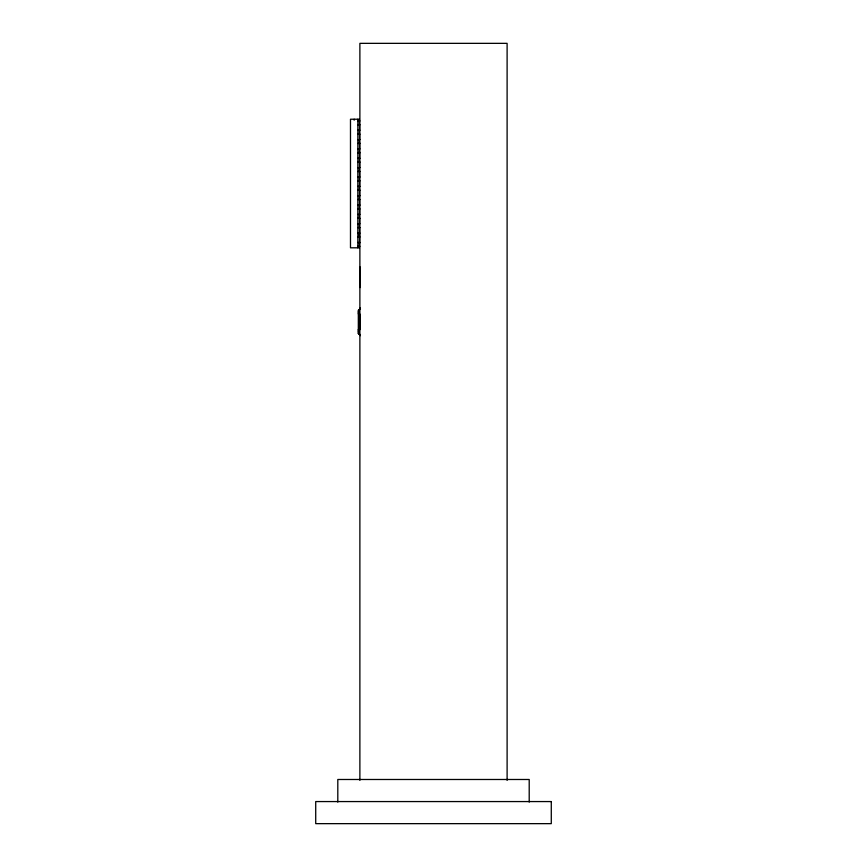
<?xml version="1.0" encoding="UTF-8"?>
<svg xmlns="http://www.w3.org/2000/svg" width="867" height="867" viewBox="0 0 867 867"><rect width="100%" height="100%" fill="white"/><g stroke="black" fill="none" stroke-linecap="round" stroke-linejoin="round"><path stroke-width="1.3" d="M358.385 312.879L359.231 312.142M358.385 312.218L359.231 311.481L358.494 311.697M360.217 328.181L358.385 329.698L359.231 328.961M358.385 330.36L359.231 329.655L358.385 329.698M358.331 311.134L360.238 308.641M359.231 330.479L360.217 328.842M359.231 329.937L358.494 329.839L359.231 329.807L358.754 328.961M358.905 309.736L358.331 310.473L358.331 333.221L358.905 333.958M359.306 309.833L358.494 309.952M360.238 307.98L359.231 309.736L359.231 333.958L360.238 335.702M359.231 314.244L358.385 313.984M358.656 314.699L359.231 314.699M359.231 331.606L358.396 331.66L359.231 331.725L358.656 332.18L359.231 332.115L358.385 331.465M358.754 332.202L359.231 332.202M359.491 119.223L350.485 119.223L350.485 247.81L359.491 247.81M357.843 120.914L359.892 120.914M357.843 124.74L359.892 124.74M357.843 130.278L359.892 130.278M357.843 134.103L359.892 134.103M357.843 139.63L359.892 139.63M357.843 143.456L359.892 143.456M357.843 148.972L359.892 148.972M357.843 152.798L359.892 152.798M357.843 158.325L359.892 158.325M357.843 162.151L359.892 162.151M357.843 167.667L359.892 167.667M357.843 171.503L359.892 171.503M357.843 177.02L359.892 177.02M357.843 180.845L359.892 180.845M357.843 186.372L359.892 186.372M357.843 190.198L359.892 190.198M357.843 195.714L359.892 195.714M357.843 199.551L359.892 199.551M357.843 205.067L359.892 205.067M357.843 208.893L359.892 208.893M357.843 214.42L359.892 214.42M357.843 218.246L359.892 218.246M357.843 223.784L359.892 223.784M357.843 227.609L359.892 227.609M357.843 233.125L359.892 233.125M357.843 236.951L359.892 236.951M357.843 242.478L359.892 242.478M357.843 246.304L359.892 246.304M358.613 309.833L359.588 309.736M360.217 315.512L358.385 313.323M359.231 317.062L360.336 317.062M359.231 317.723L360.336 317.723M359.231 325.97L360.336 325.97M359.231 326.631L360.336 326.631M359.231 331.541L358.385 330.804M358.342 333.405L360.238 335.041M358.407 333.589L359.09 333.589M358.494 333.741L359.306 333.849L358.331 332.549M358.754 333.925L359.588 333.958M359.231 329.655L358.57 329.731L359.231 329.807M360.217 314.84L359.231 313.204M529.206 802.116L529.206 779.487L337.805 779.487L337.805 802.116M507.108 780.376L507.108 43.35L359.881 43.35L359.881 780.376M360.152 266.971L360.152 287.584M360.043 317.062L360.043 326.631M359.491 124.642L359.491 130.05M359.491 134.114L359.491 139.533M359.491 142.231L359.491 149.005M359.491 151.714L359.491 158.477M359.491 161.186L359.491 167.949M359.491 170.658L359.491 177.432M359.491 180.13L359.491 186.904M359.491 189.613L359.491 196.375M359.491 199.085L359.491 205.847M359.491 208.557L359.491 213.976M359.491 218.029L359.491 223.448M359.491 227.512L359.491 243.746M359.556 317.062L359.556 326.631M359.317 120.914L359.317 124.74M359.317 130.278L359.317 134.103M359.317 139.63L359.317 143.456M359.317 148.972L359.317 152.798M359.317 158.325L359.317 162.151M359.317 167.667L359.317 171.503M359.317 177.02L359.317 180.845M359.317 186.372L359.317 190.198M359.317 195.714L359.317 199.551M359.317 205.067L359.317 208.893M359.317 214.42L359.317 218.246M359.317 223.784L359.317 227.609M359.317 233.125L359.317 236.951M359.317 242.478L359.317 246.304M358.938 311.481L358.938 314.721M358.938 328.961L358.938 332.202M357.843 119.223L357.843 247.81M354.159 119.223L354.159 120.177M359.231 328.983L358.656 328.994L359.231 329.048M551.282 801.563L315.718 801.563L315.718 823.65L551.282 823.65L551.282 801.563"/></g></svg>
